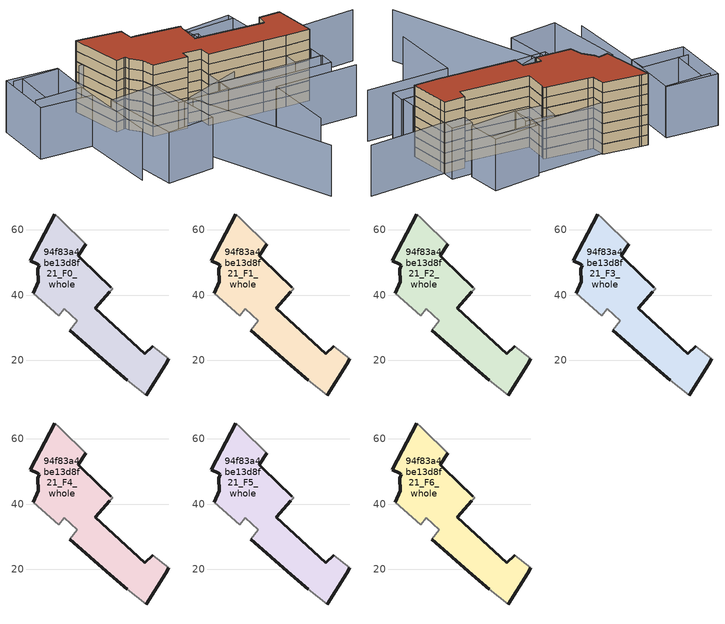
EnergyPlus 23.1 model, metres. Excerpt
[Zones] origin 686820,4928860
94f83a4be13d8f21_F0_whole
 floor ground (EU_floor_Construction): 40.56,9.43 46.47,18.92 47.47,20.53 42.55,24.39 40.07,22.08 24.87,35.93 29.33,41.08 30.34,41.95 29.72,42.47 20.75,50.97 19.67,52 22,55.57 14.44,63.06 13.97,63.53 12.56,64.85 5.02,50.59 7.37,49.42 7.81,49.18 7.35,47.89 7.48,44.11 5.89,40.57 13.71,33.74 15.42,35.79 19.37,32.11 17.2,29.21 29.6,18.45 34.79,13.93 z0
 wall outside (EU_wall_Construction): 22,55.57 19.67,52 20.75,50.97 29.72,42.47 / 29.33,41.08 24.87,35.93 40.07,22.08 42.55,24.39 / 47.47,20.53 46.47,18.92 40.56,9.43 / 34.79,13.93 29.6,18.45 17.2,29.21 / 5.89,40.57 7.48,44.11 7.35,47.89 7.81,49.18 7.37,49.42 5.02,50.59 12.56,64.85 z0:3
 wall adiabatic (EU_wall_Construction): 12.56,64.85 13.97,63.53 14.44,63.06 22,55.57 / 29.72,42.47 30.34,41.95 29.33,41.08 / 42.55,24.39 47.47,20.53 / 40.56,9.43 34.79,13.93 / 17.2,29.21 19.37,32.11 15.42,35.79 13.71,33.74 5.89,40.57 z0:3
94f83a4be13d8f21_F1_whole
 floor to 94f83a4be13d8f21_F0_whole (EU_floor_Construction): 40.56,9.43 46.47,18.92 47.47,20.53 42.55,24.39 40.07,22.08 24.87,35.93 29.33,41.08 30.34,41.95 29.72,42.47 20.75,50.97 19.67,52 22,55.57 14.44,63.06 13.97,63.53 12.56,64.85 5.02,50.59 7.37,49.42 7.81,49.18 7.35,47.89 7.48,44.11 5.89,40.57 13.71,33.74 15.42,35.79 19.37,32.11 17.2,29.21 29.6,18.45 34.79,13.93 z3
 wall outside (EU_wall_Construction): 22,55.57 19.67,52 20.75,50.97 29.72,42.47 / 29.33,41.08 24.87,35.93 40.07,22.08 42.55,24.39 / 47.47,20.53 46.47,18.92 40.56,9.43 / 34.79,13.93 29.6,18.45 17.2,29.21 / 5.89,40.57 7.48,44.11 7.35,47.89 7.81,49.18 7.37,49.42 5.02,50.59 12.56,64.85 z3:6
 wall adiabatic (EU_wall_Construction): 12.56,64.85 13.97,63.53 14.44,63.06 22,55.57 / 29.72,42.47 30.34,41.95 29.33,41.08 / 42.55,24.39 47.47,20.53 / 40.56,9.43 34.79,13.93 / 17.2,29.21 19.37,32.11 15.42,35.79 13.71,33.74 5.89,40.57 z3:6
94f83a4be13d8f21_F2_whole
 floor to 94f83a4be13d8f21_F1_whole (EU_floor_Construction): 40.56,9.43 46.47,18.92 47.47,20.53 42.55,24.39 40.07,22.08 24.87,35.93 29.33,41.08 30.34,41.95 29.72,42.47 20.75,50.97 19.67,52 22,55.57 14.44,63.06 13.97,63.53 12.56,64.85 5.02,50.59 7.37,49.42 7.81,49.18 7.35,47.89 7.48,44.11 5.89,40.57 13.71,33.74 15.42,35.79 19.37,32.11 17.2,29.21 29.6,18.45 34.79,13.93 z6
 wall outside (EU_wall_Construction): 22,55.57 19.67,52 20.75,50.97 29.72,42.47 / 29.33,41.08 24.87,35.93 40.07,22.08 42.55,24.39 / 47.47,20.53 46.47,18.92 40.56,9.43 / 34.79,13.93 29.6,18.45 17.2,29.21 / 5.89,40.57 7.48,44.11 7.35,47.89 7.81,49.18 7.37,49.42 5.02,50.59 12.56,64.85 z6:9
 wall adiabatic (EU_wall_Construction): 12.56,64.85 13.97,63.53 14.44,63.06 22,55.57 / 29.72,42.47 30.34,41.95 29.33,41.08 / 42.55,24.39 47.47,20.53 / 40.56,9.43 34.79,13.93 / 17.2,29.21 19.37,32.11 15.42,35.79 13.71,33.74 5.89,40.57 z6:9
94f83a4be13d8f21_F3_whole
 floor to 94f83a4be13d8f21_F2_whole (EU_floor_Construction): 40.56,9.43 46.47,18.92 47.47,20.53 42.55,24.39 40.07,22.08 24.87,35.93 29.33,41.08 30.34,41.95 29.72,42.47 20.75,50.97 19.67,52 22,55.57 14.44,63.06 13.97,63.53 12.56,64.85 5.02,50.59 7.37,49.42 7.81,49.18 7.35,47.89 7.48,44.11 5.89,40.57 13.71,33.74 15.42,35.79 19.37,32.11 17.2,29.21 29.6,18.45 34.79,13.93 z9
 wall outside (EU_wall_Construction): 22,55.57 19.67,52 20.75,50.97 29.72,42.47 / 29.33,41.08 24.87,35.93 40.07,22.08 42.55,24.39 / 47.47,20.53 46.47,18.92 40.56,9.43 / 34.79,13.93 29.6,18.45 17.2,29.21 / 5.89,40.57 7.48,44.11 7.35,47.89 7.81,49.18 7.37,49.42 5.02,50.59 12.56,64.85 z9:12
 wall adiabatic (EU_wall_Construction): 12.56,64.85 13.97,63.53 14.44,63.06 22,55.57 / 29.72,42.47 30.34,41.95 29.33,41.08 / 42.55,24.39 47.47,20.53 / 40.56,9.43 34.79,13.93 / 17.2,29.21 19.37,32.11 15.42,35.79 13.71,33.74 5.89,40.57 z9:12
94f83a4be13d8f21_F4_whole
 floor to 94f83a4be13d8f21_F3_whole (EU_floor_Construction): 40.56,9.43 46.47,18.92 47.47,20.53 42.55,24.39 40.07,22.08 24.87,35.93 29.33,41.08 30.34,41.95 29.72,42.47 20.75,50.97 19.67,52 22,55.57 14.44,63.06 13.97,63.53 12.56,64.85 5.02,50.59 7.37,49.42 7.81,49.18 7.35,47.89 7.48,44.11 5.89,40.57 13.71,33.74 15.42,35.79 19.37,32.11 17.2,29.21 29.6,18.45 34.79,13.93 z12
 wall outside (EU_wall_Construction): 22,55.57 19.67,52 20.75,50.97 29.72,42.47 / 29.33,41.08 24.87,35.93 40.07,22.08 42.55,24.39 / 47.47,20.53 46.47,18.92 40.56,9.43 / 34.79,13.93 29.6,18.45 17.2,29.21 / 5.89,40.57 7.48,44.11 7.35,47.89 7.81,49.18 7.37,49.42 5.02,50.59 12.56,64.85 z12:15
 wall adiabatic (EU_wall_Construction): 12.56,64.85 13.97,63.53 14.44,63.06 22,55.57 / 29.72,42.47 30.34,41.95 29.33,41.08 / 42.55,24.39 47.47,20.53 / 40.56,9.43 34.79,13.93 / 17.2,29.21 19.37,32.11 15.42,35.79 13.71,33.74 5.89,40.57 z12:15
94f83a4be13d8f21_F5_whole
 floor to 94f83a4be13d8f21_F4_whole (EU_floor_Construction): 40.56,9.43 46.47,18.92 47.47,20.53 42.55,24.39 40.07,22.08 24.87,35.93 29.33,41.08 30.34,41.95 29.72,42.47 20.75,50.97 19.67,52 22,55.57 14.44,63.06 13.97,63.53 12.56,64.85 5.02,50.59 7.37,49.42 7.81,49.18 7.35,47.89 7.48,44.11 5.89,40.57 13.71,33.74 15.42,35.79 19.37,32.11 17.2,29.21 29.6,18.45 34.79,13.93 z15
 wall outside (EU_wall_Construction): 22,55.57 19.67,52 20.75,50.97 29.72,42.47 / 29.33,41.08 24.87,35.93 40.07,22.08 42.55,24.39 / 47.47,20.53 46.47,18.92 40.56,9.43 / 34.79,13.93 29.6,18.45 17.2,29.21 / 5.89,40.57 7.48,44.11 7.35,47.89 7.81,49.18 7.37,49.42 5.02,50.59 12.56,64.85 z15:18
 wall adiabatic (EU_wall_Construction): 12.56,64.85 13.97,63.53 14.44,63.06 22,55.57 / 29.72,42.47 30.34,41.95 29.33,41.08 / 42.55,24.39 47.47,20.53 / 40.56,9.43 34.79,13.93 / 17.2,29.21 19.37,32.11 15.42,35.79 13.71,33.74 5.89,40.57 z15:18
94f83a4be13d8f21_F6_whole
 floor to 94f83a4be13d8f21_F5_whole (EU_floor_Construction): 40.56,9.43 46.47,18.92 47.47,20.53 42.55,24.39 40.07,22.08 24.87,35.93 29.33,41.08 30.34,41.95 29.72,42.47 20.75,50.97 19.67,52 22,55.57 14.44,63.06 13.97,63.53 12.56,64.85 5.02,50.59 7.37,49.42 7.81,49.18 7.35,47.89 7.48,44.11 5.89,40.57 13.71,33.74 15.42,35.79 19.37,32.11 17.2,29.21 29.6,18.45 34.79,13.93 z18
 wall outside (EU_wall_Construction): 22,55.57 19.67,52 20.75,50.97 29.72,42.47 / 29.33,41.08 24.87,35.93 40.07,22.08 42.55,24.39 / 47.47,20.53 46.47,18.92 40.56,9.43 / 34.79,13.93 29.6,18.45 17.2,29.21 / 5.89,40.57 7.48,44.11 7.35,47.89 7.81,49.18 7.37,49.42 5.02,50.59 12.56,64.85 z18:21
 wall adiabatic (EU_wall_Construction): 12.56,64.85 13.97,63.53 14.44,63.06 22,55.57 / 29.72,42.47 30.34,41.95 29.33,41.08 / 42.55,24.39 47.47,20.53 / 40.56,9.43 34.79,13.93 / 17.2,29.21 19.37,32.11 15.42,35.79 13.71,33.74 5.89,40.57 z18:21
 roof outside (EU_roof_Construction): 22,55.57 19.67,52 20.75,50.97 29.72,42.47 30.34,41.95 29.33,41.08 24.87,35.93 40.07,22.08 42.55,24.39 47.47,20.53 46.47,18.92 40.56,9.43 34.79,13.93 29.6,18.45 17.2,29.21 19.37,32.11 15.42,35.79 13.71,33.74 5.89,40.57 7.48,44.11 7.35,47.89 7.81,49.18 7.37,49.42 5.02,50.59 12.56,64.85 13.97,63.53 14.44,63.06 z21
shading: 2.99,-7.67 16.67,9.97 / 16.67,9.97 36.19,-5.18 / -11.21,-15.76 2.42,29.15 / 2.42,29.15 21.11,23.47 / -13.16,66.59 -1.73,58 / -1.73,58 -19.59,34.25 / 66.82,7.07 42.89,23.36 / 51.08,34.99 10.2,62.98 / 6.77,67.64 -4.56,75.92 / -2.39,74.41 -10.72,64.59 / 38.05,5.41 31.87,10.09 / 31.87,10.09 34.79,13.94 / 34.79,13.94 40.97,9.25 / 40.97,9.25 38.05,5.41 / 13.79,24.84 38.37,5.15 / 38.37,5.15 35.46,1.52 / 35.46,1.52 10.88,21.21 / 10.88,21.21 13.79,24.84 / 47.47,20.53 42.55,24.4 / 42.55,24.4 44.95,27.45 / 44.95,27.45 49.87,23.58 / 49.87,23.58 47.47,20.53 / 19.74,32.6 11.3,21.21 / 11.3,21.21 -1.45,30.65 / -1.45,30.65 6.98,42.04 / 6.98,42.04 19.74,32.6 / -6.33,19.36 -18.8,26.86 / -18.8,26.86 -6.15,47.89 / -6.15,47.89 6.32,40.39 / 6.32,40.39 -6.33,19.36 / 34.58,35.47 40.05,44.22 / 40.05,44.22 52.19,36.62 / 52.19,36.62 46.72,27.88 / 46.72,27.88 34.58,35.47 / 33.09,45.98 39.07,40.24 / 39.07,40.24 34.62,35.62 / 34.62,35.62 28.65,41.36 / 28.65,41.36 33.09,45.98 / 6.97,67.88 -4.98,53.68 / -4.98,53.68 -16.95,63.76 / -16.95,63.76 -5,77.95 / -5,77.95 6.97,67.88 z0:15
[Building]
EU S2 Campaign: North Axis=0; Terrain=City; Solar Distribution=FullExterior
[Site:Location]
Bologna: Latitude=44.5; Longitude=11.25; Time Zone=1; Elevation=37
[SizingPeriod:WeatherFileDays]
AnnualSizingPeriod: Begin Month=1; Begin Day of Month=1; End Month=12; End Day of Month=31; Day of Week for Start Day=Monday; Use Weather File Daylight Saving Period=No; Use Weather File Rain and Snow Indicators=No
[MATERIAL]
EU_InternalMass_Material: Roughness=MediumRough; Thickness=0.1; Conductivity=1; Density=1800; Specific Heat=900; Thermal Absorptance=0.9; Solar Absorptance=0.7; Visible Absorptance=0.7
[MATERIAL:NOMASS] Roughness=MediumRough; Thermal Absorptance=0.9; Solar Absorptance=0.7; Visible Absorptance=0.7
Name | Thermal Resistance
EU_wall_NoMass | 0.905828
EU_roof_NoMass | 0.37593
EU_floor_NoMass | 0.67114
[CONSTRUCTION]
EU_wall_Construction: EU_wall_NoMass
EU_roof_Construction: EU_roof_NoMass
EU_floor_Construction: EU_floor_NoMass
EU_InternalMass_Construction: EU_InternalMass_Material
[ZONE] Type=1; Multiplier=1; Ceiling Height=autocalculate; Volume=2254.16; Floor Area=autocalculate; Part of Total Floor Area=Yes
94f83a4be13d8f21_F0_whole; 94f83a4be13d8f21_F1_whole; 94f83a4be13d8f21_F2_whole; 94f83a4be13d8f21_F3_whole; 94f83a4be13d8f21_F4_whole; 94f83a4be13d8f21_F5_whole; 94f83a4be13d8f21_F6_whole
[INTERNALMASS] Construction=EU_InternalMass_Construction; Surface Area=707.413
Name | Zone or ZoneList
94f83a4be13d8f21_F0_whole_EU_InternalMass | 94f83a4be13d8f21_F0_whole
94f83a4be13d8f21_F1_whole_EU_InternalMass | 94f83a4be13d8f21_F1_whole
94f83a4be13d8f21_F2_whole_EU_InternalMass | 94f83a4be13d8f21_F2_whole
94f83a4be13d8f21_F3_whole_EU_InternalMass | 94f83a4be13d8f21_F3_whole
94f83a4be13d8f21_F4_whole_EU_InternalMass | 94f83a4be13d8f21_F4_whole
94f83a4be13d8f21_F5_whole_EU_InternalMass | 94f83a4be13d8f21_F5_whole
94f83a4be13d8f21_F6_whole_EU_InternalMass | 94f83a4be13d8f21_F6_whole
[OTHEREQUIPMENT] Fuel Type=Electricity; Design Level Calculation Method=Watts/Area; Power per Zone Floor Area=1; Fraction Latent=0; Fraction Radiant=0; Fraction Lost=0; Carbon Dioxide Generation Rate=0; EndUse Subcategory=EU_Step8_InternalGains
Name | Zone or ZoneList or Space or SpaceList | Schedule
EU_Step8_InternalGain_94f83a4be13d8f21_F0_whole_f000 | 94f83a4be13d8f21_F0_whole | EU_Step8_GainSchedule_94f83a4be13d8f21_F0_whole_f000
EU_Step8_InternalGain_94f83a4be13d8f21_F1_whole_f000 | 94f83a4be13d8f21_F1_whole | EU_Step8_GainSchedule_94f83a4be13d8f21_F1_whole_f000
EU_Step8_InternalGain_94f83a4be13d8f21_F2_whole_f000 | 94f83a4be13d8f21_F2_whole | EU_Step8_GainSchedule_94f83a4be13d8f21_F2_whole_f000
EU_Step8_InternalGain_94f83a4be13d8f21_F3_whole_f000 | 94f83a4be13d8f21_F3_whole | EU_Step8_GainSchedule_94f83a4be13d8f21_F3_whole_f000
EU_Step8_InternalGain_94f83a4be13d8f21_F4_whole_f000 | 94f83a4be13d8f21_F4_whole | EU_Step8_GainSchedule_94f83a4be13d8f21_F4_whole_f000
EU_Step8_InternalGain_94f83a4be13d8f21_F5_whole_f000 | 94f83a4be13d8f21_F5_whole | EU_Step8_GainSchedule_94f83a4be13d8f21_F5_whole_f000
EU_Step8_InternalGain_94f83a4be13d8f21_F6_whole_f000 | 94f83a4be13d8f21_F6_whole | EU_Step8_GainSchedule_94f83a4be13d8f21_F6_whole_f000
[ZONEVENTILATION:DESIGNFLOWRATE] Schedule=EU_AlwaysOn; Design Flow Rate Calculation Method=AirChanges/Hour; Air Changes per Hour=0.73129; Ventilation Type=Natural; Fan Pressure Rise=0; Fan Total Efficiency=1; Constant Term Coefficient=1; Temperature Term Coefficient=0; Velocity Term Coefficient=0; Velocity Squared Term Coefficient=0; Minimum Indoor Temperature=-100; Maximum Indoor Temperature=100; Delta Temperature=-100; Minimum Outdoor Temperature=-100; Maximum Outdoor Temperature=100; Maximum Wind Speed=40
Name | Zone or ZoneList or Space or SpaceList
EU_ConstantAir_94f83a4be13d8f21_F0_whole | 94f83a4be13d8f21_F0_whole
EU_ConstantAir_94f83a4be13d8f21_F1_whole | 94f83a4be13d8f21_F1_whole
EU_ConstantAir_94f83a4be13d8f21_F2_whole | 94f83a4be13d8f21_F2_whole
EU_ConstantAir_94f83a4be13d8f21_F3_whole | 94f83a4be13d8f21_F3_whole
EU_ConstantAir_94f83a4be13d8f21_F4_whole | 94f83a4be13d8f21_F4_whole
EU_ConstantAir_94f83a4be13d8f21_F5_whole | 94f83a4be13d8f21_F5_whole
EU_ConstantAir_94f83a4be13d8f21_F6_whole | 94f83a4be13d8f21_F6_whole
[HVACTEMPLATE:THERMOSTAT] Constant Heating Setpoint=20; Constant Cooling Setpoint=50
EU_HeatOnly_94f83a4be13d8f21_F0_whole; EU_HeatOnly_94f83a4be13d8f21_F1_whole; EU_HeatOnly_94f83a4be13d8f21_F2_whole; EU_HeatOnly_94f83a4be13d8f21_F3_whole; EU_HeatOnly_94f83a4be13d8f21_F4_whole; EU_HeatOnly_94f83a4be13d8f21_F5_whole; EU_HeatOnly_94f83a4be13d8f21_F6_whole
[HVACTEMPLATE:ZONE:IDEALLOADSAIRSYSTEM] System Availability Schedule=EU_AlwaysOn; Maximum Heating Supply Air Temperature=50; Minimum Cooling Supply Air Temperature=13; Maximum Heating Supply Air Humidity Ratio=0.0156; Minimum Cooling Supply Air Humidity Ratio=0.0077; Heating Limit=NoLimit; Cooling Limit=NoLimit; Heating Availability Schedule=EU_AlwaysOn; Cooling Availability Schedule=EU_CoolingOff; Dehumidification Control Type=ConstantSensibleHeatRatio; Cooling Sensible Heat Ratio=0.7; Dehumidification Setpoint=60; Humidification Control Type=None; Humidification Setpoint=30; Outdoor Air Method=None; Outdoor Air Flow Rate per Person=0.00944; Outdoor Air Flow Rate per Zone Floor Area=0; Outdoor Air Flow Rate per Zone=0; Demand Controlled Ventilation Type=None; Outdoor Air Economizer Type=NoEconomizer; Heat Recovery Type=None; Sensible Heat Recovery Effectiveness=0.7; Latent Heat Recovery Effectiveness=0.65
Name | Template Thermostat
94f83a4be13d8f21_F0_whole | EU_HeatOnly_94f83a4be13d8f21_F0_whole
94f83a4be13d8f21_F1_whole | EU_HeatOnly_94f83a4be13d8f21_F1_whole
94f83a4be13d8f21_F2_whole | EU_HeatOnly_94f83a4be13d8f21_F2_whole
94f83a4be13d8f21_F3_whole | EU_HeatOnly_94f83a4be13d8f21_F3_whole
94f83a4be13d8f21_F4_whole | EU_HeatOnly_94f83a4be13d8f21_F4_whole
94f83a4be13d8f21_F5_whole | EU_HeatOnly_94f83a4be13d8f21_F5_whole
94f83a4be13d8f21_F6_whole | EU_HeatOnly_94f83a4be13d8f21_F6_whole
[SIZING:ZONE] Zone Cooling Design Supply Air Temperature Input Method=SupplyAirTemperature; Zone Cooling Design Supply Air Temperature=13; Zone Heating Design Supply Air Temperature Input Method=SupplyAirTemperature; Zone Heating Design Supply Air Temperature=50; Zone Cooling Design Supply Air Humidity Ratio=0.008; Zone Heating Design Supply Air Humidity Ratio=0.008; Cooling Design Air Flow Method=DesignDay; Cooling Design Air Flow Rate=0; Cooling Minimum Air Flow per Zone Floor Area=0.000762; Cooling Minimum Air Flow=0; Cooling Minimum Air Flow Fraction=0.2; Heating Design Air Flow Method=DesignDay; Heating Design Air Flow Rate=0; Heating Maximum Air Flow per Zone Floor Area=0.002032; Heating Maximum Air Flow=0.141576; Heating Maximum Air Flow Fraction=0.3; Account for Dedicated Outdoor Air System=No; Dedicated Outdoor Air System Control Strategy=NeutralSupplyAir; Dedicated Outdoor Air Low Setpoint Temperature for Design=autosize; Dedicated Outdoor Air High Setpoint Temperature for Design=autosize; Zone Load Sizing Method=Sensible Load Only No Latent Load; Zone Latent Cooling Design Supply Air Humidity Ratio Input Method=HumidityRatioDifference; Zone Cooling Design Supply Air Humidity Ratio Difference=0.005; Zone Latent Heating Design Supply Air Humidity Ratio Input Method=HumidityRatioDifference; Zone Humidification Design Supply Air Humidity Ratio Difference=0.005
94f83a4be13d8f21_F0_whole; 94f83a4be13d8f21_F1_whole; 94f83a4be13d8f21_F2_whole; 94f83a4be13d8f21_F3_whole; 94f83a4be13d8f21_F4_whole; 94f83a4be13d8f21_F5_whole; 94f83a4be13d8f21_F6_whole
[SCHEDULE:CONSTANT]
Name | Hourly Value
EU_AlwaysOn | 1
EU_CoolingOff | 0
[SCHEDULE:FILE] Column Number=1; Rows to Skip at Top=0; Number of Hours of Data=8760; Column Separator=Comma; Interpolate to Timestep=No; Minutes per Item=60; Adjust Schedule for Daylight Savings=Yes
Name | File
EU_Step8_GainSchedule_94f83a4be13d8f21_F0_whole_f000 | ../../schedules/94f83a4be13d8f21/94f83a4be13d8f21_F0_whole_f000_gain.csv
EU_Step8_GainSchedule_94f83a4be13d8f21_F1_whole_f000 | ../../schedules/94f83a4be13d8f21/94f83a4be13d8f21_F1_whole_f000_gain.csv
EU_Step8_GainSchedule_94f83a4be13d8f21_F2_whole_f000 | ../../schedules/94f83a4be13d8f21/94f83a4be13d8f21_F2_whole_f000_gain.csv
EU_Step8_GainSchedule_94f83a4be13d8f21_F3_whole_f000 | ../../schedules/94f83a4be13d8f21/94f83a4be13d8f21_F3_whole_f000_gain.csv
EU_Step8_GainSchedule_94f83a4be13d8f21_F4_whole_f000 | ../../schedules/94f83a4be13d8f21/94f83a4be13d8f21_F4_whole_f000_gain.csv
EU_Step8_GainSchedule_94f83a4be13d8f21_F5_whole_f000 | ../../schedules/94f83a4be13d8f21/94f83a4be13d8f21_F5_whole_f000_gain.csv
EU_Step8_GainSchedule_94f83a4be13d8f21_F6_whole_f000 | ../../schedules/94f83a4be13d8f21/94f83a4be13d8f21_F6_whole_f000_gain.csv
